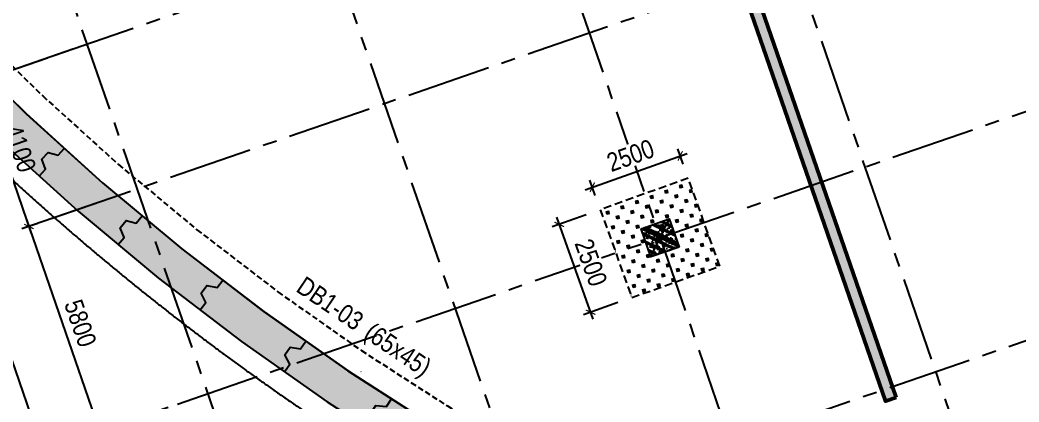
# Model space of a CAD drawing. Header units: millimetres. Extents: x -80883 to 1373228, y -532110 to 182357.
# Drawn here: x 1052277 to 1079008, y -335846 to -325617 of the extents above; entities that cross this region are included whole.
import ezdxf
from ezdxf.enums import TextEntityAlignment as Align
from ezdxf.xclip import XClip

# ---------------------------------------------------------------- set-up
doc = ezdxf.new("R2010")
doc.units = ezdxf.units.MM
doc.header["$LTSCALE"] = 100
doc.header["$XCLIPFRAME"] = 0
doc.header["$PDMODE"] = 32
doc.header["$PDSIZE"] = 2.5
for name, pattern in [('CENTER2', [1.125, 0.75, -0.125, 0.125, -0.125]), ('DASHED', [4.5, 3, -1.5]), ('HIDDEN', [0.375, 0.25, -0.125]), ('Xref_ST_MBDV Cot vach 30.7.2022$0$DASHDOT', [1, 0.5, -0.25, 0, -0.25])]:
    doc.linetypes.add(name, pattern=pattern)
for name, color, linetype, lineweight in [('0-Hatch', 250, 'Continuous', 40), ('ccu12-Tencaukien', 9, 'Continuous', 15), ('KT-Net cot', 2, 'Continuous', 50), ('KT-Vat lieu', 250, 'Continuous', 9)]:
    doc.layers.add(name, color=color, linetype=linetype, lineweight=lineweight)
for name, color, linetype in [('0-khuat', 3, 'HIDDEN'), ('ccu11-Khuat', 9, 'DASHED'), ('ccu11-Manh', 8, 'Continuous'), ('ccu12-Text', 31, 'Continuous'), ('ccu12-Truc', 13, 'CENTER2'), ('KC2-DIM', 251, 'Continuous'), ('KT-Dim', 8, 'Continuous'), ('Xref.Asix of Basement B2$0$Xref.Asix of Basement$0$KT-Net cot vach', 6, 'Continuous'), ('Xref_ST_MBDV Cot vach 30.7.2022$0$Xref_ST_MBDV Cot vach 30.7.2022|Xref_ST_MBDV Cot vach 30.7.2022|Xref_ST_MBDV Cot vach 30.7.2022|Xref_ST_MBDV Cot vach 30.7.2022|A-CORE-OTLN', 2, 'Continuous'), ('Xref_ST_MBDV Cot vach 30.7.2022$0$Xref_ST_MBDV Cot vach 30.7.2022|Xref_ST_MBDV Cot vach 30.7.2022|Xref_ST_MBDV Cot vach 30.7.2022|Xref_ST_MBDV Cot vach 30.7.2022|A-WALL-PATT', 251, 'Continuous'), ('Xref_ST_MBDV Cot vach 30.7.2022$0$Xref_ST_MBDV Cot vach 30.7.2022|Xref_ST_MBDV Cot vach 30.7.2022|Xref_ST_MBDV Cot vach 30.7.2022|Xref_ST_MBDV Cot vach 30.7.2022|ccu12-Thay', 7, 'Continuous'), ('Xref_ST_MBDV Cot vach 30.7.2022$0$Xref_ST_MBDV Cot vach 30.7.2022|Xref_ST_MBDV Cot vach 30.7.2022|Xref_ST_MBDV Cot vach 30.7.2022|Xref_ST_MBDV Cot vach 30.7.2022|Site_plot line', 1, 'Xref_ST_MBDV Cot vach 30.7.2022$0$DASHDOT')]:
    doc.layers.add(name, color=color, linetype=linetype)
doc.styles.add('Arial Narrow', font='ARIALN.TTF')
doc.dimstyles.new('ccu12-200', dxfattribs={"dimscale": 200, "dimtxt": 2.5, "dimasz": 1, "dimexe": 1, "dimexo": 2, "dimgap": 1, "dimtad": 1, "dimdec": 0, "dimrnd": 5, "dimdsep": 46, "dimtxsty": 'Arial Narrow', "dimblk": 'ARCHTICK', "dimcen": -1, "dimdle": 1, "dimclrd": 256, "dimclre": 256, "dimclrt": 3, "dimadec": 0, "dimazin": 2, "dimtfac": 0.1, "dimtdec": 0, "dimtmove": 0, "dimatfit": 1, "dimldrblk": 'ARCHTICK', "dimfxl": 1, "dimtvp": 0.833333, "dimtolj": 1, "dimtzin": 12, "dimarcsym": 0})

# ---------------------------------------------------------------- blocks, each defined once
blk = doc.blocks.new('MC3000X3000')
at = {"layer": '0-Hatch', "ltscale": 2}
h = blk.add_hatch(dxfattribs=at)
h.set_pattern_fill('CROSS', color=256, scale=1000, style=0)
h.set_pattern_definition([(360, (0, -5e-10), (250, 250), [125, -375]), (90, (62.5, -62.5), (-250, 250), [125, -375])])
h.paths.add_polyline_path([(7876789, 1547059), (7876789, 1550059), (7873789, 1550059), (7873789, 1547059)])
at = {"layer": '0-khuat', "ltscale": 10}
blk.add_lwpolyline([(7873789, 1547059), (7876789, 1547059), (7876789, 1550059), (7873789, 1550059)], close=True, dxfattribs=at)
blk = doc.blocks.new('MBKC-B1-PN')
at = {"layer": 'ccu11-Khuat', "ltscale": 0.5}
blk.add_lwpolyline([(3716, -19316), (5666, -21230), (7692, -23064), (9792, -24813), (11961, -26475), (14196, -28048), (16493, -29528), (18849, -30912), (21259, -32200), (23720, -33388), (26227, -34475), (28777, -35459), (31364, -36337), (33985, -37110), (36636, -37775), (39311, -38331), (42007, -38778), (44738, -39116), (64993, -41260), (86647, -40575)], dxfattribs=at)
at = {"layer": 'Xref_ST_MBDV Cot vach 30.7.2022$0$Xref_ST_MBDV Cot vach 30.7.2022|Xref_ST_MBDV Cot vach 30.7.2022|Xref_ST_MBDV Cot vach 30.7.2022|Xref_ST_MBDV Cot vach 30.7.2022|A-CORE-OTLN', "color": 6}
blk.add_lwpolyline([(3251, -19770), (5220, -21704), (7266, -23555), (9386, -25321), (11576, -26999), (13833, -28587), (16152, -30081), (18531, -31479), (20964, -32780), (23449, -33979), (25981, -35077), (28555, -36070), (31168, -36957), (33814, -37737), (36491, -38408), (39192, -38970), (41914, -39421), (44664, -39762), (64969, -41911), (105786, -40621)], dxfattribs=at)
at = {"layer": '0-khuat', "linetype": 'HIDDEN', "ltscale": 10, "xscale": 0.8333333333333325, "yscale": 0.8333333333333325, "zscale": 0.8333333333333325, "rotation": 109.6849732125601}
blk.add_blockref('MC3000X3000', (3447881, -5769547), dxfattribs=at)
blk = doc.blocks.new('Xref_ST_MBDV Cot vach 30.7.2022$0$Tuong Vay01-flat-1')
at = {"layer": 'Xref_ST_MBDV Cot vach 30.7.2022$0$Xref_ST_MBDV Cot vach 30.7.2022|Xref_ST_MBDV Cot vach 30.7.2022|Xref_ST_MBDV Cot vach 30.7.2022|Xref_ST_MBDV Cot vach 30.7.2022|A-WALL-PATT'}
h = blk.add_hatch(dxfattribs=at)
h.set_pattern_fill('ACET-2D-VATLIEU04', color=256, scale=50, pattern_type=2)
h.set_pattern_definition([(50, (-11139561.84, -1407213.45), (-225.902474, 189.5546825), [37.5, -412.5]), (355, (-11139561.84, -1407213.45), (32.127212, 367.215716), [30, -330]), (100.4514, (-11139531.95, -1407216.06), (-341.231527, -62.944187), [31.870095, -350.571056]), (46.1842, (-11139561.84, -1407113.45), (-319.180497, 306.252097), [56.25, -618.75]), (96.6356, (-11139517.37, -1407120.34), (-516.995922, -60.144022), [47.805144, -525.8565]), (351.1842, (-11139561.84, -1407113.45), (84.740774, 546.39543), [45, -495]), (21, (-11139511.84, -1407138.45), (-105.680822, 275.3079534), [37.5, -412.5]), (326, (-11139511.84, -1407138.45), (206.128805, 305.59852), [30, -330]), (71.4514, (-11139486.97, -1407155.22), (-328.963765, 110.380101), [31.870095, -350.571056]), (37.5, (-11139561.84, -1407213.45), (-78.1345294, 101.8269012), [0, -326, 0, -335, 0, -331.25]), (7.5, (-11139561.84, -1407213.45), (-23.2793464, 176.824191), [0, -191, 0, -318.5, 0, -126.25]), (327.5, (-11139673.34, -1407213.45), (71.9444175, 112.9301145), [0, -125, 0, -390, 0, -517.5000003]), (317.5, (-11139723.34, -1407213.45), (158.0205496, 172.449169), [0, -162.5, 0, -259, 0, -367.5]), (45, (-11139561.84, -1407213.45), (-150.260191, 150.260191), []), (45, (-11139561.84, -1407152.2), (-150.260191, 150.260191), [])])
h.paths.add_polyline_path([(-82665, -118500), (-81837, -121132), (-80903, -123728), (-79863, -126284), (-78720, -128795), (-77475, -131258), (-76131, -133667), (-74689, -136020), (-73153, -138312), (-71525, -140539), (-69807, -142699), (-68002, -144786), (-66114, -146798), (-64145, -148731), (-62100, -150582), (-59980, -152349), (-57790, -154027), (-55533, -155614), (-53213, -157109), (-50835, -158507), (-48401, -159807), (-45916, -161007), (-43385, -162104), (-40811, -163097), (-38198, -163985), (-35551, -164765), (-32875, -165436), (-30174, -165998), (-27451, -166448), (-24702, -166789), (-4397, -168938), (36420, -167648), (41836, -160719), (12445, -24368), (8473, -9249), (-4719, -5521), (-10557, -9947), (-34021, -27848), (-39777, -32009), (-41249, -35294), (-45787, -38574), (-49368, -38942), (-57644, -44924), (-59845, -46601), (-61969, -48362), (-64020, -50208), (-65993, -52137), (-67887, -54144), (-69696, -56226), (-71420, -58381), (-73054, -60604), (-74596, -62892), (-76043, -65242), (-77394, -67648), (-78645, -70107), (-79794, -72615), (-80841, -75168), (-81782, -77762), (-82617, -80392), (-83343, -83054), (-83961, -85743), (-84468, -88455), (-84865, -91186), (-85149, -93930), (-85321, -96684), (-85381, -99530), (-85329, -102201), (-85163, -104955), (-84886, -107701), (-84496, -110432), (-83996, -113146), (-83385, -115836)], flags=16)
h.paths.add_polyline_path([(-83625, -118781), (-82785, -121452), (-81837, -124086), (-80781, -126680), (-79621, -129228), (-78358, -131727), (-76994, -134172), (-75531, -136560), (-73973, -138886), (-72320, -141146), (-70577, -143337), (-68746, -145455), (-66829, -147497), (-64832, -149459), (-62755, -151337), (-60604, -153130), (-58382, -154833), (-56092, -156444), (-53738, -157960), (-51324, -159379), (-48854, -160699), (-46333, -161916), (-43764, -163030), (-41151, -164038), (-38500, -164938), (-35814, -165730), (-33098, -166411), (-30357, -166981), (-27595, -167438), (-24816, -167783), (-4434, -169940), (36920, -168633), (42913, -160966), (13418, -24135), (9295, -8442), (-4926, -4424), (-11163, -9151), (-34617, -27045), (-40580, -31355), (-42052, -34640), (-46156, -37607), (-49737, -37975), (-58240, -44121), (-60467, -45819), (-62623, -47605), (-64704, -49479), (-66707, -51435), (-68628, -53472), (-70465, -55586), (-72214, -57772), (-73872, -60029), (-75437, -62350), (-76905, -64734), (-78276, -67176), (-79545, -69672), (-80712, -72217), (-81774, -74808), (-82729, -77440), (-83576, -80109), (-84314, -82810), (-84940, -85539), (-85455, -88291), (-85857, -91062), (-86146, -93847), (-86321, -96642), (-86382, -99529), (-86328, -102241), (-86160, -105036), (-85879, -107821), (-85484, -110593), (-84976, -113347), (-84356, -116078)])
at = {"layer": 'Xref_ST_MBDV Cot vach 30.7.2022$0$Xref_ST_MBDV Cot vach 30.7.2022|Xref_ST_MBDV Cot vach 30.7.2022|Xref_ST_MBDV Cot vach 30.7.2022|Xref_ST_MBDV Cot vach 30.7.2022|A-CORE-OTLN', "color": 6}
for points in [[(-64832, -149459), (-62755, -151337), (-60604, -153130), (-58382, -154833), (-56092, -156444), (-53738, -157960), (-51324, -159379), (-48854, -160699), (-46333, -161916), (-43764, -163030), (-41151, -164038), (-38500, -164938), (-35814, -165730), (-33098, -166411), (-30357, -166981), (-27595, -167438), (-24816, -167783), (-4434, -169940), (36920, -168633)], [(-66114, -146798), (-64145, -148731), (-62100, -150582), (-59980, -152349), (-57790, -154027), (-55533, -155614), (-53213, -157109), (-50835, -158507), (-48401, -159807), (-45916, -161007), (-43385, -162104), (-40811, -163097), (-38198, -163985), (-35551, -164765), (-32875, -165436), (-30174, -165998), (-27451, -166448), (-24702, -166789), (-4397, -168938), (36420, -167648)]]:
    blk.add_lwpolyline(points, dxfattribs=at)
at = {"layer": 'Xref_ST_MBDV Cot vach 30.7.2022$0$Xref_ST_MBDV Cot vach 30.7.2022|Xref_ST_MBDV Cot vach 30.7.2022|Xref_ST_MBDV Cot vach 30.7.2022|Xref_ST_MBDV Cot vach 30.7.2022|ccu12-Thay', "ltscale": 10}
for points in [[(-63793, -150398), (-63626, -150213), (-63727, -149952), (-63560, -149767), (-63290, -149842), (-63123, -149657)], [(-61680, -152234), (-61520, -152042), (-61632, -151786), (-61472, -151593), (-61200, -151657), (-61040, -151465)], [(-59493, -153981), (-59341, -153783), (-59464, -153532), (-59311, -153333), (-59037, -153386), (-58885, -153188)], [(-57237, -155639), (-57093, -155434), (-57226, -155188), (-57082, -154983), (-56805, -155025), (-56661, -154821)], [(-54915, -157202), (-54779, -156992), (-54922, -156752), (-54787, -156541), (-54508, -156572), (-54373, -156362)]]:
    blk.add_lwpolyline(points, dxfattribs=at)
at = {"layer": 'Xref_ST_MBDV Cot vach 30.7.2022$0$Xref_ST_MBDV Cot vach 30.7.2022|Xref_ST_MBDV Cot vach 30.7.2022|Xref_ST_MBDV Cot vach 30.7.2022|Xref_ST_MBDV Cot vach 30.7.2022|Site_plot line', "ltscale": 5000}
blk.add_arc((-17764, -99529), 69167, 126.14636, 263.7927, dxfattribs=at)
blk = doc.blocks.new('_ARCHTICK')
at = {"color": 0, "linetype": 'ByBlock', "const_width": 0.15}
blk.add_lwpolyline([(-0.5, -0.5), (0.5, 0.5)], dxfattribs=at)
blk = doc.blocks.new('*D1090')
at = {"layer": 'Defpoints', "color": 0, "transparency": 16777216}
for p in [(312032, -68726, 0), (315815, -77470), (312921, -78469)]:
    blk.add_point(p, dxfattribs=at)
at = {"layer": 'KT-Dim', "lineweight": -2, "transparency": 16777216}
for p, q in [((311654, -68857), (309632, -69555)), ((309756, -69300), (312986, -78659)), ((315437, -77601), (312732, -78535))]:
    blk.add_line(p, q, dxfattribs=at)
at = {"layer": 'KT-Dim', "lineweight": -2, "transparency": 16777216, "xscale": 200, "yscale": 200, "zscale": 200}
for p, rotation in [((309821, -69489), 109.0471379636341), ((312921, -78469), 289.0471379636341)]:
    blk.add_blockref('_ARCHTICK', p, dxfattribs=dict(at, rotation=rotation))
at = {"layer": 'KT-Dim', "color": 3, "transparency": 16777216, "insert": (311801, -73831), "char_height": 500, "attachment_point": 5, "rotation": 289.0471, "style": 'Arial Narrow'}
blk.add_mtext('\\A1;9500', dxfattribs=at)
blk = doc.blocks.new('*D1057')
at = {"layer": 'Defpoints', "color": 0, "transparency": 16777216}
for p in [(315132, -77706, 0), (316470, -81582, 0), (314259, -82345)]:
    blk.add_point(p, dxfattribs=at)
at = {"layer": 'KT-Dim', "lineweight": -2, "transparency": 16777216}
for p, q in [((314754, -77837), (312732, -78535)), ((312856, -78280), (314324, -82534)), ((316092, -81712), (314070, -82410))]:
    blk.add_line(p, q, dxfattribs=at)
at = {"layer": 'KT-Dim', "lineweight": -2, "transparency": 16777216, "xscale": 200, "yscale": 200, "zscale": 200}
for p, rotation in [((312921, -78469), 109.0471379636341), ((314259, -82345), 289.0471379636341)]:
    blk.add_blockref('_ARCHTICK', p, dxfattribs=dict(at, rotation=rotation))
at = {"layer": 'KT-Dim', "color": 3, "transparency": 16777216, "insert": (314021, -80259), "char_height": 500, "attachment_point": 5, "rotation": 289.0471, "style": 'Arial Narrow'}
blk.add_mtext('\\A1;4100', dxfattribs=at)
blk = doc.blocks.new('*D1058')
at = {"layer": 'Defpoints', "color": 0, "transparency": 16777216}
for p in [(316470, -81582, 0), (318361, -87065, 0), (316152, -87827)]:
    blk.add_point(p, dxfattribs=at)
at = {"layer": 'KT-Dim', "lineweight": -2, "transparency": 16777216}
for p, q in [((316092, -81712), (314070, -82410)), ((314194, -82156), (316217, -88016)), ((317983, -87195), (315963, -87893))]:
    blk.add_line(p, q, dxfattribs=at)
at = {"layer": 'KT-Dim', "lineweight": -2, "transparency": 16777216, "xscale": 200, "yscale": 200, "zscale": 200}
for p, rotation in [((314259, -82345), 109.0471379636341), ((316152, -87827), 289.0471379636341)]:
    blk.add_blockref('_ARCHTICK', p, dxfattribs=dict(at, rotation=rotation))
at = {"layer": 'KT-Dim', "color": 3, "transparency": 16777216, "insert": (315636, -84937), "char_height": 500, "attachment_point": 5, "rotation": 289.0471, "style": 'Arial Narrow'}
blk.add_mtext('\\A1;5800', dxfattribs=at)
blk = doc.blocks.new('*D1059')
at = {"layer": 'Defpoints', "color": 0, "transparency": 16777216}
for p in [(306861, -58345, 0), (323836, -104143), (320491, -105298)]:
    blk.add_point(p, dxfattribs=at)
at = {"layer": 'KT-Dim', "lineweight": -2, "transparency": 16777216}
for p, q in [((306483, -58476), (304366, -59206)), ((304490, -58952), (320556, -105487)), ((323458, -104273), (320302, -105363))]:
    blk.add_line(p, q, dxfattribs=at)
at = {"layer": 'KT-Dim', "lineweight": -2, "transparency": 16777216, "xscale": 200, "yscale": 200, "zscale": 200}
for p, rotation in [((304555, -59141), 109.0471379636341), ((320491, -105298), 289.0471379636341)]:
    blk.add_blockref('_ARCHTICK', p, dxfattribs=dict(at, rotation=rotation))
at = {"layer": 'KT-Dim', "color": 3, "transparency": 16777216, "insert": (312954, -82071), "char_height": 500, "attachment_point": 5, "rotation": 289.0471, "style": 'Arial Narrow'}
blk.add_mtext('\\A1;48830', dxfattribs=at)
blk = doc.blocks.new('*U338')
h = blk.add_hatch()
h.set_pattern_fill('VATLIEU04', color=250, scale=40, style=0, pattern_type=2)
h.set_pattern_definition([(50, (-150, 850), (286.904, -25.1), [30, -330]), (355, (-150, 850), (-55.5, 300.877), [24, -264]), (100.451, (-126.1, 847.9), (231.404, 275.776), [25.496, -280.457]), (46.184, (-150, 930), (426.9, -66.21), [45, -495]), (96.636, (-114.43, 924.5), (373.87, 389.65), [38.24, -420.69]), (351.184, (-150, 930), (373.86, 389.65), [36, -396]), (21, (-110, 910), (238.763, -161.048), [30, -330]), (326, (-110, 910), (97.326, 290.06), [24, -264]), (71.451, (-90.1, 896.58), (336.09, 129.01), [25.496, -280.457]), (37.5, (-150, 850), (4.864, 133.1575), [0, -260.8, 0, -268, 0, -265]), (7.5, (-150, 850), (105.228, 157.765), [0, -152.8, 0, -254.8, 0, -101]), (327.5, (-239.2, 850), (213.529, -9.022), [0, -100, 0, -312, 0, -414]), (317.5, (-279.2, 850), (233.274, 40.042), [0, -130, 0, -207.2, 0, -294]), (45, (-150, 850), (-120.208, 120.208), []), (45, (-150, 899), (-120.208, 120.208), [])])
h.paths.add_polyline_path([(-475, -475), (325, -475), (325, 325), (-475, 325)])
at = {"color": 6, "ltscale": 0.25}
blk.add_lwpolyline([(-475, -475), (325, -475), (325, 325), (-475, 325)], close=True, dxfattribs=at)
at = {"layer": 'Defpoints', "linetype": 'ByBlock', "ltscale": 30}
for p, q in [((325, -475), (-475, 325)), ((-475, -475), (325, 325))]:
    blk.add_line(p, q, dxfattribs=at)
blk = doc.blocks.new('MBDV-B1-T1-PN')
at = {"layer": 'Xref.Asix of Basement B2$0$Xref.Asix of Basement$0$KT-Net cot vach', "linetype": 'ByBlock', "xscale": -0.9999999999999998, "rotation": 19.04713796363401}
blk.add_blockref('*U338', (22088, -24985), dxfattribs=at)
blk = doc.blocks.new('*U699')
at = {"layer": 'ccu12-Tencaukien', "color": 8, "ltscale": 10000}
blk.add_line((361, -155), (354, -155), dxfattribs=at)
at = {"layer": 'ccu12-Text', "color": 2, "style": 'Arial Narrow', "width": 0.8}
blk.add_attdef('SH', text='', height=300, dxfattribs=at).set_placement((276, 6), align=Align.BOTTOM_RIGHT)
at = {"layer": 'ccu12-Text', "color": 31, "style": 'Arial Narrow', "width": 0.8}
for tag, p in [('(', (508, -75)), ('KT', (633, -75)), (')', (963, -75))]:
    blk.add_attdef(tag, text='', height=250, dxfattribs=at).set_placement(p, align=Align.BOTTOM_LEFT)
blk = doc.blocks.new('Vach-NN-PN')
at = {"layer": 'KT-Vat lieu'}
h = blk.add_hatch(dxfattribs=at)
h.set_pattern_fill('BTCT', color=256, scale=40)
h.set_pattern_definition([(50, (123514.64, -93630.8), (286.90407, -25.10085), [30, -330]), (355, (123514.64, -93630.8), (-55.5005, 300.87685), [24, -264]), (100.4514, (123538.55, -93632.89), (231.40375, 275.7758), [25.4961, -280.45684]), (46.1842, (123514.64, -93550.8), (426.8964, -66.2076), [45, -495]), (96.6356, (123550.2, -93556.3), (373.8651, 389.6471), [38.2441, -420.6852]), (351.1842, (123514.64, -93550.8), (373.8648, 389.6474), [36, -396]), (21, (123554.64, -93570.8), (238.7628, -161.04756), [30, -330]), (326, (123554.64, -93570.8), (97.3261, 290.06), [24, -264]), (71.4514, (123574.54, -93584.21), (336.08905, 129.0122), [25.4961, -280.45684]), (37.5, (123514.64, -93630.79), (4.86394, 133.15754), [0, -260.8, 0, -268, 0, -265]), (7.5, (123514.64, -93630.8), (105.22781, 157.76468), [0, -152.8, 0, -254.8, 0, -101]), (327.5, (123425.44, -93630.79), (213.52897, -9.02195), [0, -100, 0, -312, 0, -414]), (317.5, (123385.44, -93630.8), (233.27447, 40.042), [0, -130, 0, -207.2, 0, -294]), (45, (123514.64, -93630.8), (-106.06602, 106.06602), []), (45, (123585.35, -93630.8), (-106.06602, 106.06602), [])])
h.paths.add_polyline_path([(29822, -41334), (30106, -41236), (25943, -29179), (25659, -29277)])
at = {"layer": 'KT-Net cot'}
blk.add_lwpolyline([(30106, -41236), (29822, -41334), (25659, -29277), (25943, -29179)], close=True, dxfattribs=at)
blk = doc.blocks.new('*D1330')
at = {"layer": 'Defpoints', "color": 0, "ltscale": 0.5, "transparency": 16777216}
for p in [(1067804, -330696), (1066704, -331089), (1068646, -333050)]:
    blk.add_point(p, dxfattribs=at)
at = {"layer": 'KC2-DIM', "lineweight": -2, "ltscale": 0.5, "transparency": 16777216}
for p, q in [((1067427, -330831), (1066516, -331157)), ((1067614, -333631), (1066637, -330901)), ((1068269, -333185), (1067358, -333511))]:
    blk.add_line(p, q, dxfattribs=at)
at = {"layer": 'KC2-DIM', "lineweight": -2, "ltscale": 0.5, "transparency": 16777216, "xscale": 200, "yscale": 200, "zscale": 200}
for p, rotation in [((1066704, -331089), 109.6849732125651), ((1067546, -333443), 289.6849732125651)]:
    blk.add_blockref('_ARCHTICK', p, dxfattribs=dict(at, rotation=rotation))
at = {"layer": 'KC2-DIM', "color": 3, "ltscale": 0.5, "transparency": 16777216, "insert": (1067554, -332113), "char_height": 500, "attachment_point": 5, "rotation": 289.685, "style": 'Arial Narrow', "bg_fill": 3, "box_fill_scale": 1.1, "bg_fill_color": 256, "bg_fill_true_color": 13158600, "bg_fill_transparency": 0}
blk.add_mtext('\\A1;2500', dxfattribs=at)
blk = doc.blocks.new('*D1331')
at = {"layer": 'Defpoints', "color": 0, "ltscale": 0.5, "transparency": 16777216}
for p in [(1069943, -329255), (1070158, -329854), (1067804, -330696)]:
    blk.add_point(p, dxfattribs=at)
at = {"layer": 'KC2-DIM', "lineweight": -2, "ltscale": 0.5, "transparency": 16777216}
for p, q in [((1067401, -330165), (1070132, -329188)), ((1070023, -329477), (1069876, -329067)), ((1067669, -330319), (1067522, -329909))]:
    blk.add_line(p, q, dxfattribs=at)
at = {"layer": 'KC2-DIM', "lineweight": -2, "ltscale": 0.5, "transparency": 16777216, "xscale": 200, "yscale": 200, "zscale": 200}
for p, rotation in [((1069943, -329255), 19.68497321256511), ((1067590, -330097), 199.6849732125651)]:
    blk.add_blockref('_ARCHTICK', p, dxfattribs=dict(at, rotation=rotation))
at = {"layer": 'KC2-DIM', "color": 3, "ltscale": 0.5, "transparency": 16777216, "insert": (1068613, -329247), "char_height": 500, "attachment_point": 5, "rotation": 19.685, "style": 'Arial Narrow', "bg_fill": 3, "box_fill_scale": 1.1, "bg_fill_color": 256, "bg_fill_true_color": 13158600, "bg_fill_transparency": 0}
blk.add_mtext('\\A1;2500', dxfattribs=at)
blk = doc.blocks.new('Grid-ST-flat-3')
at = {"layer": 'ccu12-Truc', "ltscale": 30}
for p, q in [((324450.3, -45484.5), (343539.5, -100776)), ((318967.8, -47377.3), (338057.1, -102668.8)), ((313485.4, -49270.1), (332574.6, -104561.6)), ((306868.6, -51554.5), (325957.9, -106846)), ((377595.9, -60477.9), (312746.7, -82867)), ((352142.8, -64928.1), (311408.7, -78991.5)), ((377787.3, -66547.8), (314639.5, -88349.4)), ((368131.1, -76017.5), (316532.3, -93831.9))]:
    blk.add_line(p, q, dxfattribs=at)
at = {"layer": 'KT-Dim'}
for base, p1, p2, picture, middle in [((320490.9, -105297.8, 0), (306860.8, -58345.3), (323836, -104142.9, 0), '*D1059', (312953.5, -82070.9, 0)), ((312921.2, -78469.5, 0), (312031.6, -68726.2, 0), (315815.2, -77470.3, 0), '*D1090', (311801.4, -73830.9, 0)), ((314259.2, -82345, 0), (315132, -77706.2, 0), (316470, -81581.7), '*D1057', (314020.5, -80258.6, 0)), ((316151.9, -87827.3, 0), (316469.9, -81581.6), (318360.7, -87064.7), '*D1058', (315635.9, -84937.5, 0))]:
    dim = blk.add_linear_dim(base=base, p1=p1, p2=p2, angle=109.04714, dimstyle='ccu12-200', dxfattribs=at)
    dim.commit()
    dim.dimension.update_dxf_attribs({"geometry": picture, "text_midpoint": middle})

msp = doc.modelspace()

# ---------------------------------------------------------------- block references
ref = msp.add_blockref('Xref_ST_MBDV Cot vach 30.7.2022$0$Tuong Vay01-flat-1', (1116587.4, -179396.2))
XClip(ref).set_block_clipping_path([(-91541.6736345236, -190955.6682973447), (52438.3255017358, -76158.0499385341)])
msp.add_blockref('Grid-ST-flat-3', (738255.9, -248801.2))
at = {"layer": 'ccu11-Manh'}
msp.add_blockref('MBDV-B1-T1-PN', (1047218.4, -306420.8), dxfattribs=at)
at = {"layer": 'ccu12-Tencaukien', "extrusion": (-1.84237e-07, -1.05776e-06, 1)}
ref = msp.add_blockref('*U699', (1061255.2, -334343.5, -0.8), dxfattribs=dict(at, xscale=1.815893337873056, yscale=1.815893337873056, zscale=1.815893337873056, rotation=305.5335150781065))
ref.add_attrib('KT', '(65x45)', dxfattribs={"color": 31, "extrusion": (-1.84237e-07, -1.05776e-06, 1), "height": 500, "rotation": 325.99658, "style": 'Arial Narrow'}).set_placement((1061364.2, -334228.3, 0.2), align=Align.BOTTOM_LEFT)
ref.add_attrib('SH', 'DB1-03', dxfattribs={"color": 2, "extrusion": (-1.84237e-07, -1.05776e-06, 1), "height": 500, "rotation": 325.99658, "style": 'Arial Narrow'}).set_placement((1061157.8, -334078.4, 0.2), align=Align.BOTTOM_RIGHT)
at = {"layer": 'KC2-DIM', "ltscale": 0.5}
msp.add_blockref('MBKC-B1-PN', (1047218.4, -306420.8), dxfattribs=at)
at = {"layer": 'KT-Net cot'}
msp.add_blockref('Vach-NN-PN', (1045612.5, -294491.8), dxfattribs=at)

# ---------------------------------------------------------------- next in the draw order: dimensions: what is measured, and where the dimension line sits
at = {"layer": 'KC2-DIM', "ltscale": 0.5}
dim = msp.add_aligned_dim(p1=(1068645.8, -333049.8), p2=(1067803.7, -330696), distance=1167.6, dimstyle='ccu12-200', override={"dimfxl": 150, "dimtfill": 1}, dxfattribs=at)
dim.commit()
dim.dimension.update_dxf_attribs({"geometry": '*D1330', "text_midpoint": (1067554.1, -332112.9)})

# ---------------------------------------------------------------- next in the draw order: dimensions: what is measured, and where the dimension line sits
dim = msp.add_aligned_dim(p1=(1067803.7, -330696), p2=(1070157.6, -329853.8), distance=635.9, dimstyle='ccu12-200', override={"dimfxl": 150, "dimtfill": 1}, dxfattribs=at)
dim.commit()
dim.dimension.update_dxf_attribs({"geometry": '*D1331', "text_midpoint": (1068613.1, -329247.5)})

doc.saveas('drawing.dxf')
